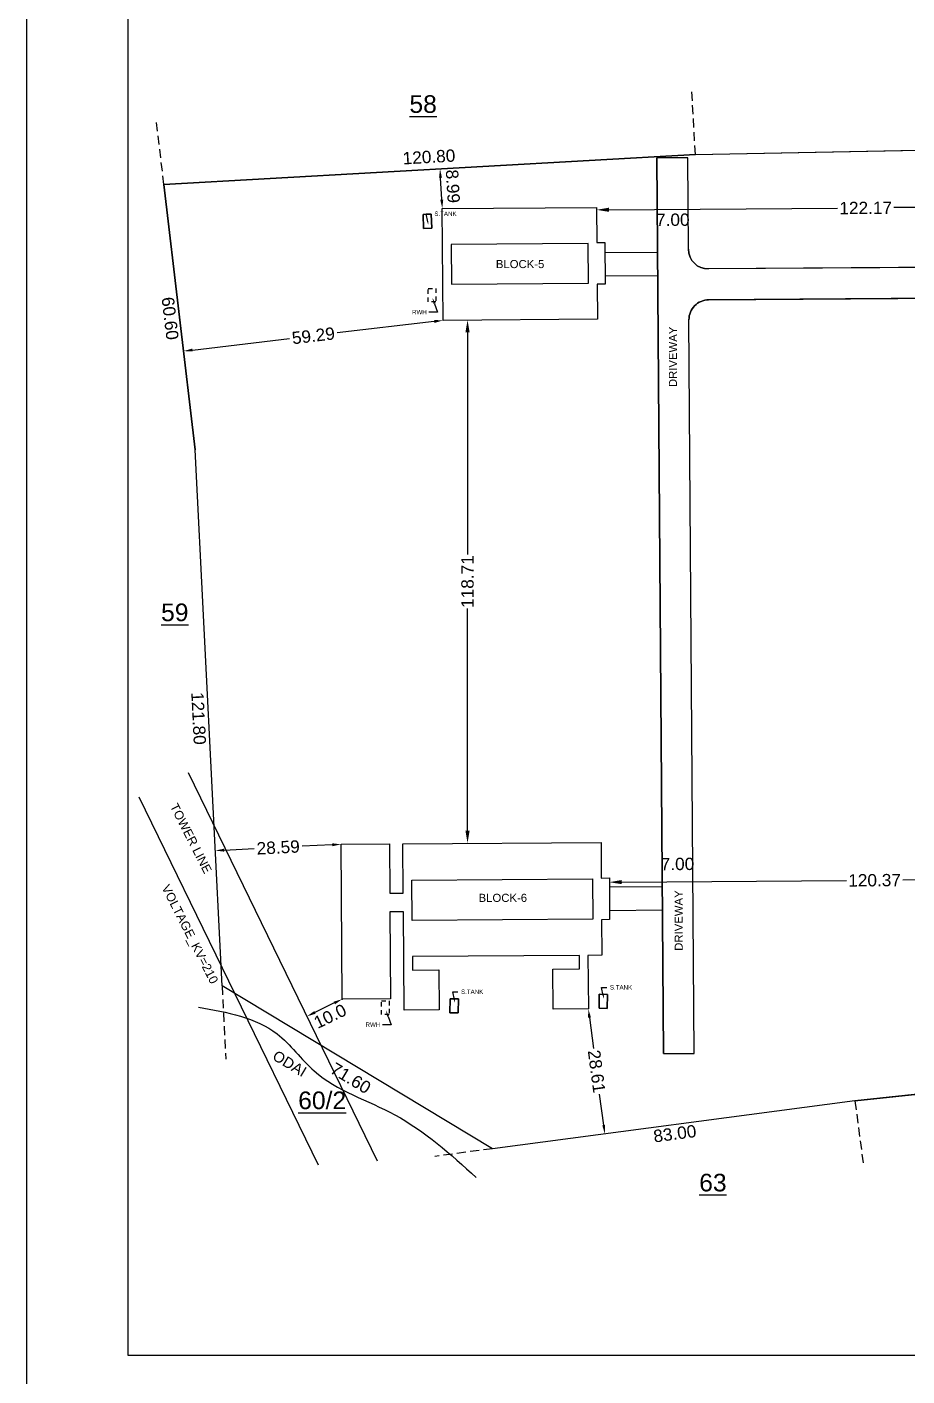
# Model space of a CAD drawing. Header units: metres. Extents: x 3715 to 4596, y 2418 to 2709.
# Drawn here: x 3714.71 to 3739.68, y 2578.87 to 2617.14 of the extents above; entities that cross this region are included whole.
import ezdxf
from ezdxf import colors
from ezdxf.entities.mleader import LeaderData, LeaderLine
from ezdxf.math import Vec2, Vec3

# ---------------------------------------------------------------- set-up
doc = ezdxf.new("R2010")
doc.units = ezdxf.units.M
doc.header["$MEASUREMENT"] = 0
doc.linetypes.add('HIDDEN', pattern=[9.525, 6.35, -3.175])
doc.linetypes.add('HIDDEN2', pattern=[0.1875, 0.125, -0.0625])
doc.styles.get("Standard").update_dxf_attribs({"font": 'arial.ttf'})
doc.linetypes.add('POWER', pattern='A,5,-0.2,[131,ltypeshp.shx,S=0.2,R=0,X=-0.2,Y=0],-0.4,[131,ltypeshp.shx,S=0.2,R=180,X=0.2,Y=0],-0.4,[131,ltypeshp.shx,S=0.2,R=0,X=-0.2,Y=0],-0.4,[131,ltypeshp.shx,S=0.2,R=180,X=0.2,Y=0],-0.4,[131,ltypeshp.shx,S=0.2,R=0,X=-0.2,Y=0],-0.4,[131,ltypeshp.shx,S=0.2,R=180,X=0.2,Y=0],-0.2', length=7.4)
doc.dimstyles.new('800', dxfattribs={"dimtxt": 0.35, "dimasz": 0.35, "dimexe": 0.18, "dimexo": 0.0625, "dimgap": 0.09, "dimtad": 0, "dimlfac": 8, "dimzin": 0, "dimdsep": 46, "dimtxsty": 'Standard', "dimcen": 0.09, "dimse1": 1, "dimse2": 1, "dimsd1": 1, "dimsd2": 1, "dimadec": 0, "dimazin": 0, "dimtfac": 1, "dimtofl": 0, "dimtmove": 2, "dimatfit": 3, "dimfxl": 0, "dimtolj": 1, "dimtzin": 0, "dimarcsym": 0})

# ---------------------------------------------------------------- blocks, each defined once
blk = doc.blocks.new('*D575')
at = {"color": 0, "lineweight": -2}
blk.add_line((3723.431, 2589.452), (3722.878, 2589.183), dxfattribs=at)
at = {"color": 0}
for points in [[(3723.413, 2589.489), (3723.45, 2589.414), (3723.656, 2589.561)], [(3722.86, 2589.22), (3722.897, 2589.145), (3722.654, 2589.073)]]:
    blk.add_solid(points, dxfattribs=at)
at = {"color": 0, "insert": (3723.311, 2589.076), "char_height": 0.35, "attachment_point": 5, "rotation": 25.959}
blk.add_mtext('\\A1;10.0', dxfattribs=at)
blk = doc.blocks.new('*D576')
at = {"color": 0, "insert": (3749.524, 2587.631), "char_height": 0.35, "attachment_point": 5, "rotation": 6.1009}
blk.add_mtext('\\A1;181.80', dxfattribs=at)
blk = doc.blocks.new('*D577')
at = {"color": 0, "insert": (3733.09, 2585.745), "char_height": 0.35, "attachment_point": 5, "rotation": 7.525}
blk.add_mtext('\\A1;83.00', dxfattribs=at)
blk = doc.blocks.new('*D578')
at = {"color": 0, "insert": (3723.895, 2587.319), "char_height": 0.35, "attachment_point": 5, "rotation": 328.9447}
blk.add_mtext('\\A1;71.60', dxfattribs=at)
blk = doc.blocks.new('*D579')
at = {"color": 0, "insert": (3719.582, 2597.524), "char_height": 0.35, "attachment_point": 5, "rotation": 272.8536}
blk.add_mtext('\\A1;121.80', dxfattribs=at)
blk = doc.blocks.new('*D580')
at = {"color": 0, "insert": (3718.773, 2608.87), "char_height": 0.35, "attachment_point": 5, "rotation": 276.7449}
blk.add_mtext('\\A1;60.60', dxfattribs=at)
blk = doc.blocks.new('*D581')
at = {"color": 0, "insert": (3726.116, 2613.45), "char_height": 0.35, "attachment_point": 5, "rotation": 3.2625}
blk.add_mtext('\\A1;120.80', dxfattribs=at)
blk = doc.blocks.new('*D582')
at = {"color": 0, "insert": (3744.103, 2614.081), "char_height": 0.35, "attachment_point": 5, "rotation": 1.1025}
blk.add_mtext('\\A1;167.00', dxfattribs=at)
blk = doc.blocks.new('*D593')
at = {"color": 0, "lineweight": -2}
for p, q in [((3730.67, 2589.037), (3730.786, 2588.156)), ((3731.073, 2585.987), (3730.956, 2586.868))]:
    blk.add_line(p, q, dxfattribs=at)
at = {"color": 0}
for points in [[(3730.711, 2589.043), (3730.628, 2589.032), (3730.637, 2589.285)], [(3731.114, 2585.993), (3731.031, 2585.982), (3731.105, 2585.739)]]:
    blk.add_solid(points, dxfattribs=at)
at = {"color": 0, "insert": (3730.871, 2587.512), "char_height": 0.35, "attachment_point": 5, "rotation": 277.525}
blk.add_mtext('\\A1;28.61', dxfattribs=at)
blk = doc.blocks.new('*D594')
at = {"color": 0, "lineweight": -2}
for p, q in [((3720.305, 2593.787), (3721.156, 2593.829)), ((3723.374, 2593.94), (3722.523, 2593.897))]:
    blk.add_line(p, q, dxfattribs=at)
at = {"color": 0}
for points in [[(3720.303, 2593.828), (3720.307, 2593.745), (3720.055, 2593.774)], [(3723.372, 2593.981), (3723.376, 2593.898), (3723.624, 2593.952)]]:
    blk.add_solid(points, dxfattribs=at)
at = {"color": 0, "insert": (3721.839, 2593.863), "char_height": 0.35, "attachment_point": 5, "rotation": 2.8536}
blk.add_mtext('\\A1;28.59', dxfattribs=at)
blk = doc.blocks.new('*D595')
at = {"color": 0, "lineweight": -2}
for p, q in [((3726.268, 2608.784), (3723.513, 2608.458)), ((3719.405, 2607.972), (3722.16, 2608.298))]:
    blk.add_line(p, q, dxfattribs=at)
at = {"color": 0}
for points in [[(3726.263, 2608.825), (3726.273, 2608.742), (3726.516, 2608.813)], [(3719.4, 2608.014), (3719.41, 2607.931), (3719.157, 2607.943)]]:
    blk.add_solid(points, dxfattribs=at)
at = {"color": 0, "insert": (3722.837, 2608.378), "char_height": 0.35, "attachment_point": 5, "rotation": 6.7449}
blk.add_mtext('\\A1;59.29', dxfattribs=at)
blk = doc.blocks.new('*D596')
at = {"color": 0, "lineweight": -2}
blk.add_line((3726.479, 2612.238), (3726.443, 2612.86), dxfattribs=at)
at = {"color": 0}
for points in [[(3726.485, 2612.863), (3726.402, 2612.858), (3726.429, 2613.11)], [(3726.521, 2612.24), (3726.437, 2612.235), (3726.493, 2611.988)]]:
    blk.add_solid(points, dxfattribs=at)
at = {"color": 0, "insert": (3726.793, 2612.617), "char_height": 0.35, "attachment_point": 5, "rotation": 273.2625}
blk.add_mtext('\\A1;8.99', dxfattribs=at)
blk = doc.blocks.new('*D619')
at = {"color": 0, "insert": (3733.165, 2593.393), "char_height": 0.35, "attachment_point": 5, "rotation": 0.4172}
blk.add_mtext('\\A1;7.00', dxfattribs=at)
blk = doc.blocks.new('*D620')
at = {"color": 0, "insert": (3733.032, 2611.666), "char_height": 0.35, "attachment_point": 5, "rotation": 0.4172}
blk.add_mtext('\\A1;7.00', dxfattribs=at)
blk = doc.blocks.new('*D629')
at = {"color": 0, "lineweight": -2}
for p, q in [((3727.21, 2608.475), (3727.21, 2602.171)), ((3727.21, 2594.335), (3727.21, 2600.639))]:
    blk.add_line(p, q, dxfattribs=at)
at = {"color": 0}
for points in [[(3727.151, 2608.475), (3727.268, 2608.475), (3727.21, 2608.825)], [(3727.151, 2594.335), (3727.268, 2594.335), (3727.21, 2593.985)]]:
    blk.add_solid(points, dxfattribs=at)
at = {"color": 0, "insert": (3727.21, 2601.405), "char_height": 0.35, "attachment_point": 5, "rotation": 90}
blk.add_mtext('\\A1;118.71', dxfattribs=at)
blk = doc.blocks.new('*D630')
at = {"color": 0, "lineweight": -2}
for p, q in [((3731.583, 2592.88), (3737.956, 2592.927)), ((3745.928, 2592.985), (3739.556, 2592.938))]:
    blk.add_line(p, q, dxfattribs=at)
at = {"color": 0}
for points in [[(3731.583, 2592.939), (3731.583, 2592.822), (3731.233, 2592.878)], [(3745.928, 2593.043), (3745.929, 2592.926), (3746.278, 2592.987)]]:
    blk.add_solid(points, dxfattribs=at)
at = {"color": 0, "insert": (3738.756, 2592.932), "char_height": 0.35, "attachment_point": 5, "rotation": 0.4172}
blk.add_mtext('\\A1;120.37', dxfattribs=at)
blk = doc.blocks.new('*D631')
at = {"color": 0, "lineweight": -2}
for p, q in [((3731.219, 2611.952), (3737.704, 2611.999)), ((3745.789, 2612.058), (3739.304, 2612.011))]:
    blk.add_line(p, q, dxfattribs=at)
at = {"color": 0}
for points in [[(3731.219, 2612.01), (3731.22, 2611.893), (3730.869, 2611.949)], [(3745.789, 2612.116), (3745.79, 2611.999), (3746.139, 2612.06)]]:
    blk.add_solid(points, dxfattribs=at)
at = {"color": 0, "insert": (3738.504, 2612.005), "char_height": 0.35, "attachment_point": 5, "rotation": 0.4172}
blk.add_mtext('\\A1;122.17', dxfattribs=at)

msp = doc.modelspace()

# ---------------------------------------------------------------- linework, layer by layer
at = {"linetype": 'HIDDEN', "ltscale": 0.04}
for p, q in [((3733.67416, 2613.52282), (3733.56746, 2615.39479)), ((3718.59863, 2612.66348), (3718.37842, 2614.52551)), ((3720.24628, 2589.93479), (3720.34958, 2587.86236)), ((3738.19912, 2586.67649), (3738.44467, 2584.81764)), ((3727.91347, 2585.31779), (3726.27768, 2585.10171))]:
    msp.add_line(p, q, dxfattribs=at)
for p, q in [((3733.67416, 2613.52282), (3754.5453, 2613.92449)), ((3733.67416, 2613.52282), (3718.59863, 2612.66348)), ((3732.76712, 2588.01849), (3732.58215, 2613.42068)), ((3733.47604, 2610.82961), (3733.45712, 2613.42705)), ((3718.59863, 2612.66348), (3719.48832, 2605.14091)), ((3731.10299, 2610.74043), (3732.60162, 2610.75134)), ((3762.34204, 2610.47726), (3734.04262, 2610.27122)), ((3731.10783, 2610.07598), (3732.60646, 2610.08689)), ((3754.17427, 2609.54277), (3734.04899, 2609.39624)), ((3733.64215, 2588.01849), (3733.4906, 2608.82966)), ((3720.24628, 2589.93479), (3719.48832, 2605.14091)), ((3731.23404, 2592.74412), (3732.73267, 2592.75503)), ((3731.23888, 2592.07967), (3732.73751, 2592.09058)), ((3727.91347, 2585.31779), (3720.24628, 2589.93479)), ((3738.19912, 2586.67649), (3760.79541, 2589.0917)), ((3738.19912, 2586.67649), (3727.91347, 2585.31779))]:
    msp.add_line(p, q)
at = {"linetype": 'POWER', "ltscale": 0.25}
for p, q in [((3724.65299, 2584.96676), (3719.29111, 2595.98024)), ((3717.89033, 2595.29827), (3722.97472, 2584.85618))]:
    msp.add_line(p, q, dxfattribs=at)
at = {"ltscale": 0.1}
msp.add_line((3732.76712, 2588.01849), (3733.64215, 2588.01849), dxfattribs=at)
for points in [[(3714.71341, 2698.43692), (4203.39231, 2698.43692), (4203.39231, 2417.93259), (3714.71341, 2417.93259)], [(3717.5784, 2579.46012), (3800.28353, 2579.46012), (3800.28353, 2627.46012), (3717.5784, 2627.46012)], [(3726.51629, 2608.81314), (3726.49317, 2611.98805), (3730.86868, 2612.01992), (3730.87593, 2611.02307), (3731.10092, 2611.02471), (3731.10952, 2609.84349), (3730.88453, 2609.84185), (3730.8918, 2608.845), (3726.51629, 2608.81314)], [(3730.64059, 2609.8682), (3730.6324, 2610.99317), (3726.74438, 2610.96486), (3726.75257, 2609.83989)], [(3730.99624, 2594.00595), (3731.00359, 2592.99673), (3731.23219, 2592.99839), (3731.24079, 2591.81652), (3731.0122, 2591.81485), (3731.01955, 2590.80563), (3730.62586, 2590.80276), (3730.63691, 2589.28515), (3729.63999, 2589.27789), (3729.63171, 2590.41451), (3730.38892, 2590.42003), (3730.38615, 2590.80102), (3725.64759, 2590.76651), (3725.65037, 2590.38552), (3726.39964, 2590.39098), (3726.40792, 2589.25436), (3725.411, 2589.2471), (3725.39068, 2592.03722), (3725.00969, 2592.03444), (3725.02763, 2589.57134), (3723.65606, 2589.56135), (3723.62409, 2593.95226), (3724.99565, 2593.96225), (3725.00583, 2592.56481), (3725.38682, 2592.56759), (3725.37664, 2593.96502), (3730.99624, 2594.00595)], [(3730.76441, 2591.8325), (3725.6401, 2591.79519), (3725.63178, 2592.93816), (3730.75609, 2592.97547)]]:
    msp.add_lwpolyline(points, close=True)
at = {"ltscale": 400}
msp.add_lwpolyline([(3727.91347, 2585.31779), (3720.24628, 2589.93479), (3719.48832, 2605.14091), (3718.59863, 2612.66348), (3733.67416, 2613.52282), (3754.5453, 2613.92449), (3762.59513, 2613.97671), (3760.79541, 2589.0917), (3738.19912, 2586.67649), (3727.91347, 2585.31779)], close=True, dxfattribs=at)
msp.add_lwpolyline([(3762.34204, 2610.47726), (3734.04262, 2610.27122, -0.41421327), (3733.47604, 2610.82961), (3733.45712, 2613.42705), (3732.58215, 2613.42068), (3732.76712, 2588.01849), (3733.64215, 2588.01849), (3733.4906, 2608.82966, -0.41421385), (3734.04899, 2609.39624), (3754.17427, 2609.54277, -0.41634766)], format="xyb")
at = {"ltscale": 300}
for points in [[(3725.96119, 2611.42062), (3725.94789, 2611.81828), (3726.17987, 2611.82733), (3726.19316, 2611.42967)], [(3726.71127, 2589.17423), (3726.71878, 2589.57204), (3726.95091, 2589.56896), (3726.94341, 2589.17115)], [(3730.93957, 2589.30034), (3730.94707, 2589.69815), (3731.1792, 2589.69507), (3731.1717, 2589.29726)]]:
    msp.add_lwpolyline(points, close=True, dxfattribs=at)
at = {"linetype": 'ByBlock'}
for points in [[(3725.94789, 2611.81828), (3725.96119, 2611.42062), (3726.19316, 2611.42967), (3726.17987, 2611.82733)], [(3726.71878, 2589.57204), (3726.71127, 2589.17423), (3726.94341, 2589.17115), (3726.95091, 2589.56896)], [(3730.94707, 2589.69815), (3730.93957, 2589.30034), (3731.1717, 2589.29726), (3731.1792, 2589.69507)]]:
    msp.add_lwpolyline(points, close=True, dxfattribs=at)
at = {"linetype": 'HIDDEN2'}
for points in [[(3726.09062, 2609.33846), (3726.09062, 2609.72015), (3726.30959, 2609.72015), (3726.30959, 2609.33846)], [(3724.77191, 2589.12727), (3724.77191, 2589.50896), (3724.99089, 2589.50896), (3724.99089, 2589.12727)]]:
    msp.add_lwpolyline(points, close=True, dxfattribs=at)
at = {"ltscale": 0.1}
msp.add_lwpolyline([(3730.99624, 2594.00595), (3731.00359, 2592.99673), (3731.23219, 2592.99839), (3731.24079, 2591.81652), (3731.0122, 2591.81485), (3731.01955, 2590.80563), (3730.62586, 2590.80276), (3730.63691, 2589.28515), (3729.63999, 2589.27789), (3729.63171, 2590.41451), (3730.38892, 2590.42003), (3730.38615, 2590.80102), (3725.64759, 2590.76651), (3725.65037, 2590.38552), (3726.39964, 2590.39098), (3726.40792, 2589.25436), (3725.411, 2589.2471), (3725.39068, 2592.03722), (3725.00969, 2592.03444), (3725.02763, 2589.57134), (3723.65606, 2589.56135), (3723.62409, 2593.95226), (3724.99565, 2593.96225), (3725.00583, 2592.56481), (3725.38682, 2592.56759), (3725.37664, 2593.96502), (3730.99624, 2594.00595)], close=True, dxfattribs=at)
for centre, start, end in [((3734.03852, 2610.8337), 180.417214, 270.417156), ((3734.05309, 2608.83375), 90.417156, 180.417214)]:
    msp.add_arc(centre, 0.5625, start, end)
msp.add_spline([(3719.5778, 2589.33362), (3721.80739, 2588.57581), (3722.85993, 2587.52392), (3725.14611, 2586.27975), (3727.45493, 2584.50398)], degree=3)
msp.add_point((3723.65606, 2589.56135))

# ---------------------------------------------------------------- texts
at = {"ltscale": 0.1, "char_height": 0.5, "attachment_point": 1}
for s, insert in [('{\\L58}', (3725.56217, 2615.19947)), ('{\\L59}', (3718.51779, 2600.78231)), ('{\\L60/2}', (3722.40671, 2586.94041)), ('{\\L63}', (3733.78194, 2584.60744))]:
    msp.add_mtext_dynamic_manual_height_columns(s, width=21.8936767, gutter_width=1, heights=[4.55008], dxfattribs=dict(at, insert=insert))
at = {"char_height": 0.23, "attachment_point": 1}
for s, insert in [('BLOCK-5', (3728.014, 2610.52664)), ('BLOCK-6', (3727.52404, 2592.54876))]:
    msp.add_mtext_dynamic_manual_height_columns(s, width=35.5827369, gutter_width=1, heights=[0.93192], dxfattribs=dict(at, insert=insert))
at = {"attachment_point": 1}
for s, width, insert, char_height, rotation in [('DRIVEWAY', 12.7930678, (3732.92237, 2606.92165), 0.23, 90), ('VOLTAGE_KV=210', 38.1783718, (3718.7472, 2592.83948), 0.25, 297), ('DRIVEWAY', 12.7930678, (3733.08392, 2590.93207), 0.23, 90), ('ODAI', 4.7617441, (3721.80421, 2588.12567), 0.3, 328.944665)]:
    msp.add_mtext_dynamic_manual_height_columns(s, width=width, gutter_width=1, heights=[0], dxfattribs=dict(at, insert=insert, char_height=char_height, rotation=rotation))
at = {"insert": (3718.98358, 2595.14709), "char_height": 0.25, "width": 4.1269148, "attachment_point": 1, "rotation": 297}
msp.add_mtext('TOWER LINE', dxfattribs=at)

# ---------------------------------------------------------------- dimensions: what is measured, and where the dimension line sits
for p1, p2, distance, picture, middle in [((3733.67416, 2613.52282), (3754.5453, 2613.92449), 0.35742, '*D582', (3744.10285, 2614.08101)), ((3718.59863, 2612.66348), (3733.67416, 2613.52282), 0.35716, '*D581', (3726.11607, 2613.44974)), ((3719.48832, 2605.14091), (3718.59863, 2612.66348), 0.27189, '*D580', (3718.77347, 2608.87026)), ((3732.58874, 2612.51561), (3733.46371, 2612.52199), -0.00161, '*D620', (3733.03243, 2611.66611)), ((3720.24628, 2589.93479), (3719.48832, 2605.14091), 0.28551, '*D579', (3719.58214, 2597.52364)), ((3732.68223, 2599.6771), (3733.5572, 2599.68347), -5.43672, '*D619', (3733.1655, 2593.39263)), ((3727.91347, 2585.31779), (3720.24628, 2589.93479), 0.35902, '*D578', (3723.89466, 2587.31873)), ((3738.19912, 2586.67649), (3760.79541, 2589.0917), -0.25416, '*D576', (3749.52427, 2587.63138)), ((3727.91347, 2585.31779), (3738.19912, 2586.67649), -0.25424, '*D577', (3733.08959, 2585.7451))]:
    dim = msp.add_aligned_dim(p1=p1, p2=p2, distance=distance, dimstyle='800')
    dim.commit()
    dim.dimension.update_dxf_attribs({"geometry": picture, "text_midpoint": middle})
dim = msp.add_linear_dim(base=(3726.42922, 2613.10985), p1=(3726.49317, 2611.98805), p2=(3726.42922, 2613.10985), angle=93.262464, dimstyle='800', override={"dimasz": 0.25, "dimsd1": 0, "dimsd2": 0})
dim.commit()
dim.dimension.update_dxf_attribs({"geometry": '*D596', "text_midpoint": (3726.79312, 2612.61712), "dimtype": 161})
for p1, p2, distance, override, picture, middle in [((3730.86868, 2612.01992), (3746.13892, 2612.13111), -0.07084, {"dimsd1": 0, "dimsd2": 0}, '*D631', (3738.50432, 2612.00468)), ((3726.51629, 2608.81314), (3719.15695, 2607.94276), 0, {"dimasz": 0.25, "dimsd1": 0, "dimsd2": 0}, '*D595', (3722.83662, 2608.37795)), ((3723.62409, 2593.95226), (3720.05489, 2593.77435), 0, {"dimasz": 0.25, "dimsd1": 0, "dimsd2": 0}, '*D594', (3721.83949, 2593.86331)), ((3731.23219, 2592.99839), (3746.27751, 2593.10795), -0.12076, {"dimsd1": 0, "dimsd2": 0}, '*D630', (3738.75573, 2592.93241)), ((3730.63691, 2589.28515), (3731.10529, 2585.73942), 0, {"dimasz": 0.25, "dimsd1": 0, "dimsd2": 0}, '*D593', (3730.8711, 2587.51229))]:
    dim = msp.add_aligned_dim(p1=p1, p2=p2, distance=distance, dimstyle='800', override=override)
    dim.commit()
    dim.dimension.update_dxf_attribs({"geometry": picture, "text_midpoint": middle})
dim = msp.add_linear_dim(base=(3727.20974, 2608.82451), p1=(3728.18644, 2593.98549), p2=(3728.07839, 2608.82451), angle=90, dimstyle='800', override={"dimsd1": 0, "dimsd2": 0})
dim.commit()
dim.dimension.update_dxf_attribs({"geometry": '*D629', "text_midpoint": (3727.20974, 2601.405)})
dim = msp.add_linear_dim(base=(3722.6537, 2589.07336), p1=(3723.65606, 2589.56135), p2=(3722.6537, 2589.07336), angle=205.958976, text='10.0', dimstyle='800', override={"dimasz": 0.25, "dimsd1": 0, "dimsd2": 0})
dim.commit()
dim.dimension.update_dxf_attribs({"geometry": '*D575', "text_midpoint": (3723.31136, 2589.07648), "dimtype": 161})

# ---------------------------------------------------------------- leaders
ml = msp.add_multileader_mtext('Standard')
ml.set_content('S.TANK', color=256)
ml.set_leader_properties()
ml.build(insert=Vec2(0, 0))
ml.multileader.update_dxf_attribs({"dogleg_length": 0.14592, "arrow_head_size": 0.1})
ctx = ml.context
ctx.base_point, ctx.char_height, ctx.arrow_head_size, ctx.landing_gap_size, ctx.plane_origin = Vec3(3726.17878, 2611.83836), 0.125, 0.1, 0.09, Vec3(3727.42697, 2612.55432)
notes = []
notes.append((ctx, [(0, (1, 1, 0), (3726.03286, 2611.83836), (1, 0), 0.14592, [(0, [(3726.10275, 2611.51095)], 0, [])])]))
ctx.mtext.insert, ctx.mtext.width, ctx.mtext.flow_direction = Vec3(3726.26878, 2611.90192), 3.4060903, 5
ml = msp.add_multileader_mtext('Standard')
ml.set_content('RWH', color=256)
ml.set_leader_properties()
ml.build(insert=Vec2(0, 0))
ml.multileader.update_dxf_attribs({"dogleg_length": 0.36, "arrow_head_size": 0.18})
ctx = ml.context
ctx.base_point, ctx.char_height, ctx.arrow_head_size, ctx.landing_gap_size, ctx.plane_origin = Vec3(3725.54601, 2609.04774), 0.125, 0.18, 0.09, Vec3(3725.26189, 2610.42414)
notes.append((ctx, [(0, (1, 1, 0), (3726.35899, 2609.04774), (-1, 0), 0.24374, [(0, [(3726.21421, 2609.45345)], 0, [])])]))
ctx.mtext.insert, ctx.mtext.width, ctx.mtext.flow_direction = Vec3(3725.63601, 2609.11024), 3.9523341, 5
ml = msp.add_multileader_mtext('Standard')
ml.set_content('S.TANK', color=256)
ml.set_leader_properties()
ml.build(insert=Vec2(0, 0))
ml.multileader.update_dxf_attribs({"dogleg_length": 0.14592, "arrow_head_size": 0.1})
ctx = ml.context
ctx.base_point, ctx.char_height, ctx.arrow_head_size, ctx.landing_gap_size, ctx.plane_origin = Vec3(3726.93519, 2589.77046), 0.125, 0.1, 0.09, Vec3(3728.18338, 2590.48642)
notes.append((ctx, [(0, (1, 1, 0), (3726.78927, 2589.77046), (1, 0), 0.14592, [(0, [(3726.85916, 2589.44306)], 0, [])])]))
ctx.mtext.insert, ctx.mtext.width, ctx.mtext.flow_direction = Vec3(3727.02519, 2589.83403), 3.4060903, 5
ml = msp.add_multileader_mtext('Standard')
ml.set_content('S.TANK', color=256)
ml.set_leader_properties()
ml.build(insert=Vec2(0, 0))
ml.multileader.update_dxf_attribs({"dogleg_length": 0.14592, "arrow_head_size": 0.1})
ctx = ml.context
ctx.base_point, ctx.char_height, ctx.arrow_head_size, ctx.landing_gap_size, ctx.plane_origin = Vec3(3731.15824, 2589.89409), 0.125, 0.1, 0.09, Vec3(3732.40643, 2590.61005)
notes.append((ctx, [(0, (1, 1, 0), (3731.01232, 2589.89409), (1, 0), 0.14592, [(0, [(3731.08221, 2589.56669)], 0, [])])]))
ctx.mtext.insert, ctx.mtext.width, ctx.mtext.flow_direction = Vec3(3731.24824, 2589.95766), 3.4060903, 5
ml = msp.add_multileader_mtext('Standard')
ml.set_content('RWH', color=256)
ml.set_leader_properties()
ml.build(insert=Vec2(0, 0))
ml.multileader.update_dxf_attribs({"dogleg_length": 0.36, "arrow_head_size": 0.18})
ctx = ml.context
ctx.base_point, ctx.char_height, ctx.arrow_head_size, ctx.landing_gap_size, ctx.plane_origin = Vec3(3724.22731, 2588.83655), 0.125, 0.18, 0.09, Vec3(3723.94319, 2590.21295)
notes.append((ctx, [(0, (1, 1, 0), (3725.04028, 2588.83655), (-1, 0), 0.24374, [(0, [(3724.89551, 2589.24226)], 0, [])])]))
ctx.mtext.insert, ctx.mtext.width, ctx.mtext.flow_direction = Vec3(3724.31731, 2588.89905), 3.9523341, 5
for ctx, leaders in notes:
    for number, flags, end, landing, length, lines in leaders:
        leader = LeaderData()
        leader.index, (leader.has_last_leader_line, leader.has_dogleg_vector, leader.attachment_direction) = number, flags
        leader.last_leader_point, leader.dogleg_vector, leader.dogleg_length = Vec3(end), Vec3(landing), length
        for number, points, colour, breaks in lines:
            line = LeaderLine()
            line.index, line.vertices, line.color, line.breaks = number, Vec3.list(points), colors.encode_raw_color(colour), breaks
            leader.lines.append(line)
        ctx.leaders.append(leader)

doc.saveas('drawing.dxf')
